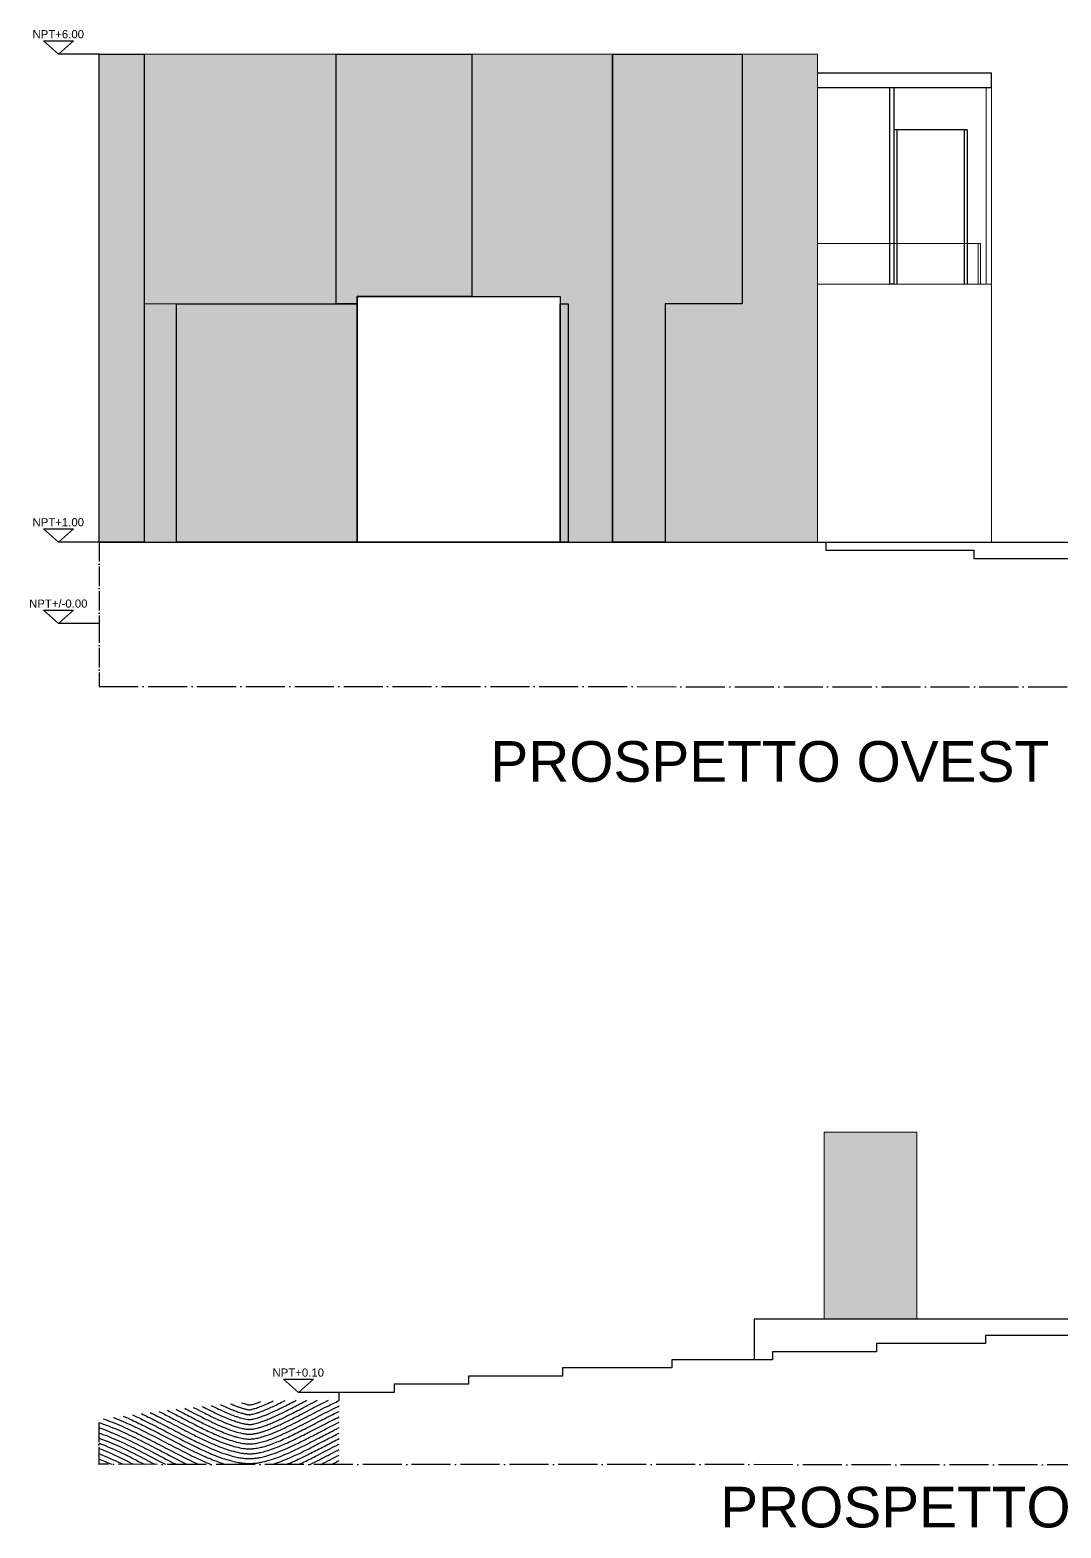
# Model space of a CAD drawing. Header units: millimetres. Extents: x 3468 to 20390, y -976 to 7887.
# Drawn here: x 6689 to 7957, y -976 to 866 of the extents above; entities that cross this region are included whole.
import ezdxf
from ezdxf.enums import TextEntityAlignment as Align

# ---------------------------------------------------------------- set-up
doc = ezdxf.new("R2010")
doc.units = ezdxf.units.MM
doc.linetypes.add('ACAD_ISO04W100', pattern=[30, 24, -3, 0, -3])
for name, color, linetype in [('A-ANNO-SYMB', 3, 'Continuous'), ('A-ANNO-TEXT', 3, 'Continuous'), ('acqua', 140, 'Continuous')]:
    doc.layers.add(name, color=color, linetype=linetype)
for name, color, linetype, lineweight in [('MURO', 1, 'Continuous', 25), ('vetro', 140, 'Continuous', 15), ('Wall', 7, 'Continuous', 20)]:
    doc.layers.add(name, color=color, linetype=linetype, lineweight=lineweight)
doc.layers.add('VERDE_giardino_garden', color=7, linetype='Continuous', lineweight=13, true_color=0x426227)
doc.styles.add('ARIAL', font='arial.ttf')
doc.styles.get("Standard").update_dxf_attribs({"font": 'arial.ttf'})

msp = doc.modelspace()

# ---------------------------------------------------------------- hatches: boundary and pattern name
at = {"layer": 'MURO'}
h = msp.add_hatch(color=256, dxfattribs=at)
h.dxf.hatch_style = 1
h.paths.add_polyline_path([(6774.4, 236.4), (6829.5, 236.4), (6829.5, 836.4), (6774.4, 836.4)])
h = msp.add_hatch(color=256, dxfattribs=at)
h.dxf.hatch_style = 1
h.paths.add_polyline_path([(7232.4, 836.4), (7065.7, 836.4), (7065.7, 529.4), (7091.4, 529.4), (7091.4, 538.6), (7232.4, 538.4)])
h = msp.add_hatch(color=256, dxfattribs=at)
h.dxf.hatch_style = 1
h.paths.add_polyline_path([(7564.5, 836.4), (7405.3, 836.4), (7405.3, 236.4), (7470, 236.4), (7470, 529.4), (7564.5, 529.4)])
h = msp.add_hatch(color=256, dxfattribs=at)
h.dxf.hatch_style = 1
h.paths.add_polyline_path([(7091.4, 529.4), (6869.2, 529.4), (6869.2, 236.4), (7091.4, 236.4)])
h = msp.add_hatch(color=256, dxfattribs=at)
h.dxf.hatch_style = 1
h.paths.add_polyline_path([(7350.6, 529.4), (7341.1, 529.4), (7341.1, 236.4), (7350.6, 236.4)])
at = {"layer": 'VERDE_giardino_garden'}
h = msp.add_hatch(color=256, dxfattribs=at)
h.dxf.hatch_style = 1
h.paths.add_polyline_path([(7665.5, -719), (7779.5, -719), (7779.5, -489), (7665.5, -489)])
at = {"layer": 'vetro'}
h = msp.add_hatch(color=256, dxfattribs=at)
h.dxf.hatch_style = 1
h.paths.add_polyline_path([(7065.7, 836.4), (6829.5, 836.4), (6829.5, 529.4), (7065.7, 529.4)])
h = msp.add_hatch(color=256, dxfattribs=at)
h.dxf.hatch_style = 1
h.paths.add_polyline_path([(7232.4, 538.4), (7341.1, 538.4), (7341.1, 529.4), (7350.6, 529.4), (7350.6, 236.4), (7405.3, 236.4), (7405.3, 836.4), (7232.4, 836.4)])
h = msp.add_hatch(color=256, dxfattribs=at)
h.dxf.hatch_style = 1
h.paths.add_polyline_path([(7657.3, 836.4), (7564.5, 836.4), (7564.5, 529.4), (7470, 529.4), (7470, 236.4), (7657.3, 236.4)])
h = msp.add_hatch(color=256, dxfattribs=at)
h.dxf.hatch_style = 1
h.paths.add_polyline_path([(6869.2, 529.4), (6829.5, 529.4), (6829.5, 236.4), (6869.2, 236.4)])

# ---------------------------------------------------------------- linework, layer by layer
for p, q in [((7657.3, 813.4), (7871.1, 813.4)), ((7871.1, 795.4), (7871.1, 813.4)), ((7657.3, 795.4), (7871.1, 795.4)), ((7841.1, 743.4), (7751.1, 743.4)), ((7754.6, 743.4), (7754.6, 553.4)), ((7837.5, 743.4), (7837.5, 553.4)), ((7841.1, 743.4), (7841.1, 553.4)), ((6774.4, 236.4), (8264.4, 236.4)), ((7667.3, 236.4), (7667.3, 226.4)), ((7667.3, 226.4), (7849.2, 226.4)), ((7849.2, 226.4), (7849.2, 216.4)), ((7849.2, 216.4), (7979.9, 216.4)), ((9069.3, -719), (7579.3, -719)), ((7579.3, -719), (7579.3, -769)), ((7729.6, -749), (7729.6, -759)), ((7863.9, -749), (7729.6, -749)), ((7863.9, -739), (7863.9, -749)), ((7994.6, -739), (7863.9, -739)), ((7602.1, -769), (7478.1, -769)), ((7478.1, -769), (7478.1, -779)), ((7729.6, -759), (7602.1, -759)), ((7602.1, -759), (7602.1, -769)), ((7228.3, -789), (7228.3, -799)), ((7343.8, -789), (7228.3, -789)), ((7343.8, -779), (7343.8, -789)), ((7478.1, -779), (7343.8, -779)), ((7069.3, -819), (7069.3, -809)), ((7137, -809), (7069.3, -809)), ((7137, -799), (7137, -809)), ((7228.3, -799), (7137, -799))]:
    msp.add_line(p, q)
at = {"linetype": 'ACAD_ISO04W100'}
for p, q in [((6774.4, 236.4), (6774.4, 136.4)), ((6774.4, 136.4), (6774.4, 59)), ((6773.7, -846), (6773.7, -897.4))]:
    msp.add_line(p, q, dxfattribs=at)
at = {"linetype": 'ACAD_ISO04W100', "ltscale": 2}
for p, q in [((6774.3, 59), (9070, 57.8)), ((9069.4, -898.6), (6773.6, -897.4))]:
    msp.add_line(p, q, dxfattribs=at)
for points in [[(7746.1, 795.4), (7751.1, 795.4), (7751.1, 553.4), (7746.1, 553.4)], [(7091.4, 538.4), (7341.1, 538.4), (7341.1, 236.4), (7091.4, 236.4)]]:
    msp.add_lwpolyline(points, close=True)
at = {"layer": 'A-ANNO-SYMB', "ltscale": 0.8}
for p, q in [((6774.4, 836.4), (6724.4, 836.4)), ((6774.4, 236.4), (6724.4, 236.4)), ((6774.4, 136.4), (6724.4, 136.4)), ((7069.3, -809), (7019.3, -809))]:
    msp.add_line(p, q, dxfattribs=at)
at = {"layer": 'A-ANNO-SYMB'}
for points in [[(6724.4, 836.4), (6706, 852.6), (6742.8, 852.6)], [(6724.4, 236.4), (6706, 252.6), (6742.8, 252.6)], [(6724.4, 136.4), (6706, 152.6), (6742.8, 152.6)], [(7019.3, -809), (7000.9, -792.8), (7037.7, -792.8)]]:
    msp.add_lwpolyline(points, close=True, dxfattribs=at)
at = {"layer": 'acqua'}
for points, knots in [([(6858.3, -831), (6860.4, -832.2), (6862.6, -833.3), (6869.6, -836.9), (6874.3, -839.4), (6883.6, -844.3), (6888.2, -846.7), (6898.6, -852), (6904.4, -854.9), (6915.5, -860), (6920.8, -862.3), (6928.9, -865.5), (6932.1, -866.7), (6937.9, -868.6), (6940.7, -869.4), (6947, -871), (6950.3, -871.7), (6954.2, -872.1), (6955.2, -872.2), (6956.8, -872.3), (6957.5, -872.4), (6958.7, -872.4), (6959.3, -872.4), (6960.3, -872.4), (6960.9, -872.3), (6962, -872.3), (6962.6, -872.2), (6964.4, -872.1), (6965.6, -871.9), (6968.7, -871.4), (6970.7, -870.9), (6975.1, -869.8), (6977.4, -869.2), (6982.4, -867.5), (6985, -866.6), (6990.6, -864.4), (6993.6, -863.2), (6999.7, -860.5), (7002.9, -859), (7009.5, -855.9), (7012.9, -854.2), (7023.5, -848.9), (7031, -845), (7046.7, -836.9), (7055, -832.6), (7065.5, -827.5), (7067.4, -826.6), (7069.3, -825.6)], [818.891462, 818.891462, 818.891462, 818.891462, 825.365112, 825.365112, 840.370424, 840.370424, 855.375735, 855.375735, 876.042045, 876.042045, 896.708355, 896.708355, 910.504909, 910.504909, 924.301464, 924.301464, 944.294997, 944.294997, 951.646634, 951.646634, 956.960678, 956.960678, 961.861669, 961.861669, 966.762661, 966.762661, 971.663652, 971.663652, 980.796013, 980.796013, 993.155987, 993.155987, 1005.515961, 1005.515961, 1017.875935, 1017.875935, 1030.235908, 1030.235908, 1042.595882, 1042.595882, 1054.955856, 1054.955856, 1079.675803, 1079.675803, 1104.395751, 1104.395751, 1109.717965, 1109.717965, 1109.717965, 1109.717965]), ([(6868.8, -829.8), (6872.2, -831.5), (6875.5, -833.3), (6884.2, -837.8), (6889.5, -840.6), (6899.8, -845.9), (6904.7, -848.3), (6914.2, -852.8), (6918.7, -854.9), (6926.1, -858), (6929.1, -859.2), (6934.9, -861.3), (6937.6, -862.2), (6942, -863.6), (6943.8, -864.1), (6948.1, -865.1), (6950.4, -865.6), (6953.6, -866), (6954.6, -866.1), (6956.5, -866.3), (6957.3, -866.4), (6958.6, -866.4), (6959, -866.4), (6959.8, -866.4), (6960.2, -866.4), (6961, -866.3), (6961.4, -866.3), (6962.7, -866.2), (6963.7, -866.1), (6966.5, -865.7), (6968.5, -865.3), (6972.9, -864.2), (6975.4, -863.5), (6980.8, -861.7), (6983.8, -860.6), (6990, -858.2), (6993.2, -856.8), (7000.1, -853.7), (7003.7, -852), (7011.2, -848.3), (7015.1, -846.4), (7023.2, -842.3), (7027.4, -840.1), (7038.9, -834.1), (7046.4, -830.2), (7059.2, -823.9), (7064.2, -821.4), (7069.3, -819)], [826.765081, 826.765081, 826.765081, 826.765081, 837.068898, 837.068898, 854.642899, 854.642899, 872.2169, 872.2169, 889.7909, 889.7909, 902.827977, 902.827977, 915.865053, 915.865053, 925.831881, 925.831881, 940.797717, 940.797717, 948.715382, 948.715382, 956.633047, 956.633047, 960.829958, 960.829958, 965.026869, 965.026869, 969.223779, 969.223779, 977.67725, 977.67725, 991.694097, 991.694097, 1005.710943, 1005.710943, 1019.727789, 1019.727789, 1033.563667, 1033.563667, 1047.399544, 1047.399544, 1061.235422, 1061.235422, 1075.071299, 1075.071299, 1098.010958, 1098.010958, 1112.056864, 1112.056864, 1112.056864, 1112.056864]), ([(6879.4, -828.5), (6881.9, -829.9), (6884.4, -831.2), (6891.7, -835), (6896.4, -837.4), (6905.3, -841.9), (6909.6, -844), (6918.5, -848.2), (6922.9, -850.2), (6931.2, -853.6), (6935, -855), (6942, -857.3), (6945.1, -858.2), (6949.8, -859.3), (6951.6, -859.7), (6954, -860), (6954.8, -860.1), (6956.3, -860.3), (6957.1, -860.3), (6958.4, -860.4), (6959, -860.4), (6959.9, -860.4), (6960.1, -860.4), (6960.9, -860.3), (6961.4, -860.3), (6962.5, -860.2), (6963.1, -860.1), (6965, -859.8), (6966.5, -859.6), (6969.6, -858.9), (6971.2, -858.4), (6974.2, -857.6), (6975.7, -857.1), (6978.7, -856.1), (6980.4, -855.5), (6985.6, -853.5), (6989.4, -851.9), (6997.5, -848.3), (7001.9, -846.2), (7011.1, -841.7), (7015.9, -839.3), (7024.8, -834.7), (7028.8, -832.6), (7036.9, -828.4), (7041.1, -826.2), (7049, -822.2), (7052.6, -820.4), (7056.2, -818.6)], [834.860843, 834.860843, 834.860843, 834.860843, 842.898218, 842.898218, 858.646171, 858.646171, 874.394125, 874.394125, 892.367795, 892.367795, 910.047377, 910.047377, 927.72696, 927.72696, 940.353266, 940.353266, 947.118688, 947.118688, 954.501635, 954.501635, 961.884583, 961.884583, 965.405593, 965.405593, 971.364729, 971.364729, 977.323865, 977.323865, 989.242138, 989.242138, 999.253952, 999.253952, 1007.436648, 1007.436648, 1015.619343, 1015.619343, 1032.531321, 1032.531321, 1049.443298, 1049.443298, 1066.355276, 1066.355276, 1079.189786, 1079.189786, 1092.024295, 1092.024295, 1102.364169, 1102.364169, 1102.364169, 1102.364169]), ([(6890, -827.4), (6894, -829.4), (6897.9, -831.4), (6906.9, -836), (6911.8, -838.4), (6921.2, -842.8), (6925.6, -844.8), (6933.5, -848), (6937.1, -849.4), (6943.5, -851.5), (6946.4, -852.4), (6950.6, -853.3), (6952.1, -853.6), (6954.3, -854), (6955, -854.1), (6956.6, -854.3), (6957.4, -854.3), (6958.4, -854.4), (6958.7, -854.4), (6959.2, -854.4), (6959.4, -854.4), (6959.7, -854.4), (6959.9, -854.4), (6960.5, -854.3), (6961.1, -854.3), (6962.3, -854.2), (6963, -854.1), (6964.5, -853.8), (6965.4, -853.7), (6967.4, -853.2), (6968.6, -852.9), (6971.2, -852.2), (6972.6, -851.8), (6975.6, -850.8), (6977.2, -850.2), (6980.7, -849), (6982.4, -848.3), (6986.2, -846.7), (6988.2, -845.9), (6994.3, -843.2), (6998.7, -841.1), (7008, -836.6), (7012.9, -834.1), (7022, -829.4), (7026, -827.3), (7034.2, -823), (7038.4, -820.9), (7042.8, -818.6)], [843.323833, 843.323833, 843.323833, 843.323833, 856.43865, 856.43865, 874.631231, 874.631231, 892.823813, 892.823813, 909.917941, 909.917941, 927.012069, 927.012069, 938.580819, 938.580819, 945.515396, 945.515396, 954.88255, 954.88255, 959.449127, 959.449127, 962.365144, 962.365144, 965.281161, 965.281161, 972.794371, 972.794371, 980.307581, 980.307581, 987.820791, 987.820791, 996.528862, 996.528862, 1005.236932, 1005.236932, 1013.945003, 1013.945003, 1022.653073, 1022.653073, 1031.361144, 1031.361144, 1048.777285, 1048.777285, 1066.193427, 1066.193427, 1079.227584, 1079.227584, 1092.068513, 1092.068513, 1092.068513, 1092.068513]), ([(6900.9, -826.2), (6902.5, -827), (6904.1, -827.9), (6910, -830.8), (6914.1, -832.9), (6921.8, -836.5), (6925.3, -838.1), (6931.1, -840.6), (6933.5, -841.5), (6937.9, -843.3), (6940, -844), (6944, -845.3), (6945.8, -845.9), (6948.4, -846.6), (6949.3, -846.9), (6951.8, -847.5), (6953.2, -847.8), (6955.5, -848.1), (6956.3, -848.2), (6957.6, -848.3), (6958.1, -848.4), (6958.8, -848.4), (6959.1, -848.4), (6959.4, -848.4), (6959.5, -848.4), (6959.6, -848.4), (6959.7, -848.4), (6960, -848.4), (6960.2, -848.3), (6960.7, -848.3), (6961, -848.3), (6962, -848.2), (6962.7, -848.1), (6964.4, -847.7), (6965.3, -847.5), (6967.5, -847), (6968.7, -846.7), (6971.3, -845.9), (6972.7, -845.4), (6975.8, -844.4), (6977.4, -843.8), (6980.8, -842.5), (6982.6, -841.7), (6986.4, -840.1), (6988.4, -839.2), (6992.6, -837.3), (6994.7, -836.3), (7001.4, -833.1), (7006.1, -830.8), (7016.2, -825.6), (7021.5, -822.9), (7027.9, -819.6), (7028.8, -819.1), (7029.7, -818.6)], [852.354859, 852.354859, 852.354859, 852.354859, 857.999107, 857.999107, 873.318506, 873.318506, 887.820851, 887.820851, 898.651409, 898.651409, 909.481967, 909.481967, 920.38386, 920.38386, 926.500127, 926.500127, 938.732662, 938.732662, 948.498393, 948.498393, 955.836985, 955.836985, 961.165693, 961.165693, 963.407617, 963.407617, 965.095888, 965.095888, 969.676456, 969.676456, 974.257024, 974.257024, 982.973276, 982.973276, 991.689528, 991.689528, 1000.40578, 1000.40578, 1009.122033, 1009.122033, 1017.838285, 1017.838285, 1026.554537, 1026.554537, 1035.270789, 1035.270789, 1043.987041, 1043.987041, 1061.419545, 1061.419545, 1078.852049, 1078.852049, 1081.61641, 1081.61641, 1081.61641, 1081.61641]), ([(6911.9, -825.1), (6915.1, -826.6), (6918.1, -828.1), (6925.4, -831.6), (6929.5, -833.4), (6935.7, -836), (6938, -836.9), (6941.6, -838.2), (6943, -838.7), (6945.7, -839.6), (6947, -840), (6949.3, -840.7), (6950.4, -841), (6952.8, -841.5), (6954.1, -841.8), (6956.1, -842.1), (6957, -842.3), (6958.2, -842.4), (6958.6, -842.4), (6959, -842.4), (6959.1, -842.4), (6959.3, -842.4), (6959.3, -842.4), (6959.4, -842.4), (6959.4, -842.4), (6959.5, -842.4), (6959.6, -842.4), (6959.6, -842.4), (6959.7, -842.4), (6959.8, -842.4), (6960, -842.3), (6960.4, -842.3), (6960.7, -842.3), (6961.6, -842.1), (6962.3, -842), (6963.9, -841.7), (6964.8, -841.5), (6966.9, -840.9), (6968.1, -840.6), (6970.7, -839.8), (6972.1, -839.3), (6975.1, -838.2), (6976.8, -837.6), (6980.2, -836.2), (6982, -835.5), (6988.7, -832.6), (6994.1, -830), (7004.7, -824.8), (7009.9, -822.1), (7015.8, -819), (7016.2, -818.8), (7016.6, -818.6)], [862.27221, 862.27221, 862.27221, 862.27221, 873.786909, 873.786909, 891.353765, 891.353765, 902.590247, 902.590247, 910.40945, 910.40945, 918.228652, 918.228652, 926.308944, 926.308944, 937.468599, 937.468599, 948.628253, 948.628253, 957.653753, 957.653753, 961.138367, 961.138367, 963.3738, 963.3738, 964.834193, 964.834193, 966.294587, 966.294587, 967.754981, 967.754981, 970.675768, 970.675768, 976.749956, 976.749956, 985.499975, 985.499975, 994.249994, 994.249994, 1003.000013, 1003.000013, 1011.750032, 1011.750032, 1020.50005, 1020.50005, 1029.250069, 1029.250069, 1051.08794, 1051.08794, 1069.387586, 1069.387586, 1070.680945, 1070.680945, 1070.680945, 1070.680945]), ([(6923.4, -824), (6925.2, -824.8), (6926.9, -825.6), (6930.8, -827.4), (6932.9, -828.3), (6937.3, -830.1), (6939.5, -831), (6942.9, -832.3), (6944.1, -832.7), (6946.2, -833.5), (6947.1, -833.7), (6948.9, -834.3), (6949.7, -834.5), (6951.2, -834.9), (6951.8, -835.1), (6953, -835.4), (6953.5, -835.5), (6954.5, -835.8), (6955, -835.9), (6956.2, -836.1), (6956.9, -836.2), (6958, -836.3), (6958.5, -836.4), (6958.9, -836.4), (6959, -836.4), (6959.1, -836.4), (6959.1, -836.4), (6959.2, -836.4), (6959.2, -836.4), (6959.2, -836.4), (6959.2, -836.4), (6959.2, -836.4), (6959.2, -836.4), (6959.2, -836.4), (6959.2, -836.4), (6959.3, -836.4), (6959.5, -836.4), (6959.8, -836.3), (6959.9, -836.3), (6960.6, -836.2), (6961.2, -836.1), (6962.7, -835.8), (6963.7, -835.6), (6965.6, -835.1), (6966.5, -834.8), (6968.7, -834.1), (6970, -833.7), (6974.2, -832.2), (6977.3, -831), (6982.9, -828.6), (6985, -827.6), (6989.5, -825.5), (6991.8, -824.4), (6997, -821.9), (6999.9, -820.5), (7002.8, -819)], [873.630941, 873.630941, 873.630941, 873.630941, 880.777667, 880.777667, 890.200352, 890.200352, 901.365373, 901.365373, 908.438874, 908.438874, 914.128136, 914.128136, 919.817398, 919.817398, 925.069776, 925.069776, 929.859413, 929.859413, 934.649051, 934.649051, 944.228325, 944.228325, 953.8076, 953.8076, 959.083061, 959.083061, 961.818353, 961.818353, 963.025703, 963.025703, 963.992543, 963.992543, 964.798337, 964.798337, 966.52065, 966.52065, 971.36936, 971.36936, 976.218069, 976.218069, 985.804348, 985.804348, 995.390628, 995.390628, 1002.760315, 1002.760315, 1011.359984, 1011.359984, 1028.162401, 1028.162401, 1037.729444, 1037.729444, 1047.296488, 1047.296488, 1058.02252, 1058.02252, 1058.02252, 1058.02252]), ([(6935.6, -822.9), (6936.7, -823.4), (6937.7, -823.8), (6940.6, -825), (6942.3, -825.7), (6945.1, -826.7), (6946.3, -827.1), (6948.4, -827.8), (6949.3, -828.1), (6951.1, -828.7), (6951.9, -828.9), (6953.2, -829.3), (6953.8, -829.4), (6954.8, -829.7), (6955.3, -829.8), (6956.1, -830), (6956.5, -830), (6957.8, -830.3), (6958.4, -830.3), (6958.9, -830.4), (6959, -830.4), (6959, -830.4)], [887.656662, 887.656662, 887.656662, 887.656662, 892.760318, 892.760318, 901.776745, 901.776745, 908.710546, 908.710546, 915.046397, 915.046397, 921.382248, 921.382248, 926.300794, 926.300794, 931.219339, 931.219339, 936.137884, 936.137884, 949.55519, 949.55519, 953.859647, 953.859647, 953.859647, 953.859647]), ([(6949.3, -821.8), (6949.3, -821.8), (6949.4, -821.8), (6950.4, -822.2), (6951.4, -822.5), (6953.3, -823.1), (6954.1, -823.3), (6955.6, -823.7), (6956.2, -823.8), (6957.2, -824.1), (6957.6, -824.1), (6958.3, -824.3), (6958.6, -824.3), (6959, -824.4), (6959.2, -824.4), (6959.3, -824.4), (6959.3, -824.4), (6959.3, -824.4)], [908.815565, 908.815565, 908.815565, 908.815565, 908.878669, 908.878669, 916.098525, 916.098525, 923.318382, 923.318382, 930.538238, 930.538238, 936.581596, 936.581596, 942.624955, 942.624955, 949.189531, 949.189531, 952.162562, 952.162562, 952.162562, 952.162562]), ([(6959, -830.4), (6959.1, -830.4), (6959.4, -830.3), (6960.2, -830.2), (6960.7, -830.1), (6962.1, -829.8), (6962.9, -829.6), (6964.5, -829.1), (6965.3, -828.9), (6967, -828.4), (6967.9, -828.1), (6970.9, -827), (6973.2, -826.1), (6978.1, -824.1), (6980.8, -822.9), (6985.2, -820.9), (6986.6, -820.2), (6988.2, -819.5)], [971.235705, 971.235705, 971.235705, 971.235705, 979.973612, 979.973612, 988.711518, 988.711518, 997.449425, 997.449425, 1003.927903, 1003.927903, 1010.40638, 1010.40638, 1023.363336, 1023.363336, 1036.320291, 1036.320291, 1042.612221, 1042.612221, 1042.612221, 1042.612221]), ([(6959.3, -824.4), (6959.4, -824.4), (6959.7, -824.3), (6960.5, -824.2), (6961, -824.1), (6962.4, -823.8), (6963.2, -823.6), (6964.8, -823.1), (6965.6, -822.9), (6967.3, -822.4), (6968.2, -822.1), (6970.4, -821.3), (6971.7, -820.8), (6973.1, -820.3)], [971.235705, 971.235705, 971.235705, 971.235705, 979.973612, 979.973612, 988.711518, 988.711518, 997.449425, 997.449425, 1003.927903, 1003.927903, 1010.40638, 1010.40638, 1018.205773, 1018.205773, 1018.205773, 1018.205773]), ([(6773.7, -846), (6778.6, -847.6), (6783.4, -849.4), (6795.8, -854.2), (6803.3, -857.5), (6818.1, -864.5), (6825.4, -868.1), (6839.8, -875.5), (6846.9, -879.3), (6862.8, -887.6), (6871.5, -892.1), (6880.8, -896.7), (6881.6, -897.1), (6882.3, -897.4)], [756.705727, 756.705727, 756.705727, 756.705727, 770.640883, 770.640883, 792.897199, 792.897199, 815.153514, 815.153514, 837.409829, 837.409829, 865.419058, 865.419058, 867.905189, 867.905189, 867.905189, 867.905189]), ([(6779, -841.5), (6782.9, -842.8), (6786.8, -844.2), (6798.7, -848.9), (6806.5, -852.4), (6821.9, -859.7), (6829.5, -863.5), (6844.4, -871.2), (6851.8, -875), (6867.6, -883.3), (6876, -887.7), (6888.3, -893.7), (6892.4, -895.6), (6896.4, -897.4)], [759.888444, 759.888444, 759.888444, 759.888444, 770.881647, 770.881647, 793.864996, 793.864996, 816.848345, 816.848345, 839.831694, 839.831694, 867.090872, 867.090872, 880.774568, 880.774568, 880.774568, 880.774568]), ([(6791.7, -839.7), (6792.1, -839.9), (6792.4, -840), (6801.7, -843.7), (6810.4, -847.5), (6827.4, -855.7), (6835.8, -859.9), (6852.1, -868.4), (6860, -872.6), (6875.7, -880.7), (6883.3, -884.6), (6898, -891.6), (6905, -894.8), (6911.7, -897.5)], [769.831629, 769.831629, 769.831629, 769.831629, 770.798942, 770.798942, 795.968104, 795.968104, 821.137265, 821.137265, 846.306427, 846.306427, 871.475589, 871.475589, 895.852888, 895.852888, 895.852888, 895.852888]), ([(6803.7, -838.1), (6805, -838.7), (6806.4, -839.3), (6813.7, -842.5), (6819.6, -845.3), (6831.2, -850.9), (6836.9, -853.8), (6853.7, -862.4), (6864.5, -868.2), (6881.8, -877.1), (6888.4, -880.4), (6901.3, -886.6), (6907.6, -889.3), (6919, -893.9), (6924.2, -895.7), (6929.3, -897.3), (6929.6, -897.4), (6929.8, -897.5)], [778.887759, 778.887759, 778.887759, 778.887759, 782.704456, 782.704456, 799.775962, 799.775962, 816.847469, 816.847469, 850.990482, 850.990482, 873.232487, 873.232487, 895.474492, 895.474492, 915.165477, 915.165477, 916.058985, 916.058985, 916.058985, 916.058985]), ([(6815.1, -836.6), (6821.7, -839.6), (6828.1, -842.7), (6841.5, -849.3), (6848.3, -852.9), (6861.6, -859.9), (6868.1, -863.3), (6881.5, -870.2), (6888.3, -873.7), (6901, -879.8), (6906.8, -882.4), (6916.8, -886.6), (6921.1, -888.2), (6929.3, -891.1), (6933.2, -892.3), (6939.2, -893.8), (6941.3, -894.3), (6945.6, -895.1), (6947.6, -895.5), (6951.4, -896), (6953.3, -896.2), (6956.5, -896.3), (6957.9, -896.4), (6960.7, -896.4), (6962.1, -896.3), (6965, -896.1), (6966.4, -896), (6969.5, -895.6), (6971, -895.3), (6976, -894.4), (6979.5, -893.5), (6987, -891.3), (6990.9, -890), (6999.1, -886.9), (7003.4, -885.1), (7012.2, -881.2), (7016.7, -879.1), (7028.1, -873.5), (7035, -869.9), (7047.4, -863.5), (7052.7, -860.8), (7061.8, -856.1), (7065.5, -854.2), (7069.3, -852.3)], [787.366202, 787.366202, 787.366202, 787.366202, 806.096139, 806.096139, 826.792454, 826.792454, 847.488768, 847.488768, 870.365644, 870.365644, 891.191598, 891.191598, 907.455136, 907.455136, 923.718674, 923.718674, 933.434084, 933.434084, 943.149493, 943.149493, 952.422868, 952.422868, 960.209522, 960.209522, 967.996176, 967.996176, 975.78283, 975.78283, 983.569483, 983.569483, 999.746039, 999.746039, 1015.922595, 1015.922595, 1032.099151, 1032.099151, 1048.275707, 1048.275707, 1071.497054, 1071.497054, 1088.234468, 1088.234468, 1099.624621, 1099.624621, 1099.624621, 1099.624621]), ([(6826.2, -835.1), (6831.4, -837.6), (6836.4, -840.1), (6848.8, -846.4), (6856, -850.2), (6870, -857.5), (6876.8, -861.1), (6888.6, -867.1), (6893.6, -869.6), (6903.3, -874.2), (6908, -876.4), (6916.7, -880.1), (6920.8, -881.7), (6928.6, -884.5), (6932.3, -885.7), (6938.3, -887.4), (6940.8, -888), (6945.1, -889), (6947.1, -889.3), (6950.9, -889.9), (6952.7, -890.1), (6955.9, -890.3), (6957.4, -890.4), (6960.3, -890.4), (6961.7, -890.3), (6964.6, -890.1), (6966.1, -890), (6969.3, -889.5), (6970.9, -889.3), (6976.8, -888.1), (6981.4, -886.8), (6990.3, -883.8), (6994.5, -882.2), (7003.3, -878.6), (7007.8, -876.6), (7017.3, -872.1), (7022.2, -869.7), (7032.3, -864.6), (7037.5, -861.9), (7047.2, -856.9), (7051.6, -854.6), (7060.5, -850), (7064.9, -847.8), (7069.3, -845.6)], [795.471948, 795.471948, 795.471948, 795.471948, 810.332287, 810.332287, 832.324598, 832.324598, 854.316908, 854.316908, 871.363763, 871.363763, 888.410617, 888.410617, 904.11704, 904.11704, 919.823463, 919.823463, 930.959131, 930.959131, 940.763381, 940.763381, 950.567632, 950.567632, 959.288662, 959.288662, 968.009692, 968.009692, 976.730721, 976.730721, 985.451751, 985.451751, 1006.827432, 1006.827432, 1023.903169, 1023.903169, 1040.978906, 1040.978906, 1058.054643, 1058.054643, 1075.130379, 1075.130379, 1089.115482, 1089.115482, 1102.252281, 1102.252281, 1102.252281, 1102.252281]), ([(6837, -833.7), (6839.9, -835.1), (6842.7, -836.6), (6853.7, -842.2), (6861.6, -846.3), (6876.9, -854.3), (6884.3, -858.2), (6896.3, -864.2), (6901, -866.5), (6910.1, -870.8), (6914.6, -872.7), (6923.1, -876.2), (6927.1, -877.7), (6934.8, -880.2), (6938.4, -881.3), (6945.2, -882.9), (6948.3, -883.5), (6953.1, -884.1), (6954.9, -884.2), (6957.6, -884.4), (6958.5, -884.4), (6960.2, -884.4), (6961, -884.4), (6963.4, -884.2), (6965.2, -884.1), (6969, -883.5), (6971, -883.2), (6975.2, -882.2), (6977.5, -881.6), (6982.6, -880.1), (6985.4, -879.2), (6991.4, -877), (6994.6, -875.8), (7003, -872.2), (7008.5, -869.7), (7020, -864.1), (7025.9, -861.1), (7038.4, -854.7), (7044.9, -851.3), (7057.3, -844.9), (7063.2, -841.9), (7069.3, -839)], [803.350608, 803.350608, 803.350608, 803.350608, 811.698307, 811.698307, 835.944033, 835.944033, 860.189758, 860.189758, 876.835636, 876.835636, 893.481514, 893.481514, 910.127392, 910.127392, 926.77327, 926.77327, 943.419148, 943.419148, 954.161296, 954.161296, 960.674093, 960.674093, 965.816346, 965.816346, 977.121142, 977.121142, 988.425937, 988.425937, 999.730733, 999.730733, 1012.609302, 1012.609302, 1025.48787, 1025.48787, 1046.03627, 1046.03627, 1066.58467, 1066.58467, 1087.13307, 1087.13307, 1104.813246, 1104.813246, 1104.813246, 1104.813246]), ([(6847.7, -832.4), (6850, -833.5), (6852.2, -834.7), (6859.6, -838.5), (6864.6, -841.1), (6877.2, -847.7), (6884.7, -851.6), (6899, -858.9), (6905.8, -862.2), (6916, -866.8), (6919.6, -868.3), (6926.5, -871), (6929.8, -872.2), (6936.1, -874.3), (6939.1, -875.2), (6945.5, -876.8), (6948.6, -877.4), (6953.2, -878.1), (6954.7, -878.2), (6957.2, -878.4), (6958.1, -878.4), (6959.5, -878.4), (6960.1, -878.4), (6961.1, -878.3), (6961.5, -878.3), (6962.5, -878.3), (6963, -878.2), (6964.5, -878.1), (6965.6, -877.9), (6967.8, -877.6), (6969, -877.4), (6972, -876.8), (6973.9, -876.3), (6977.9, -875.3), (6980, -874.6), (6984.4, -873.2), (6986.7, -872.3), (6991.5, -870.5), (6994, -869.5), (6999.2, -867.3), (7001.9, -866.1), (7010.1, -862.3), (7015.9, -859.4), (7028, -853.3), (7034.4, -850), (7047.6, -843.2), (7054.4, -839.6), (7064.1, -834.8), (7066.7, -833.6), (7069.3, -832.3)], [811.121461, 811.121461, 811.121461, 811.121461, 817.845103, 817.845103, 833.221662, 833.221662, 857.607201, 857.607201, 881.992741, 881.992741, 896.085983, 896.085983, 910.179225, 910.179225, 924.621369, 924.621369, 942.352691, 942.352691, 952.658851, 952.658851, 959.36344, 959.36344, 963.673041, 963.673041, 967.295137, 967.295137, 970.917234, 970.917234, 978.161427, 978.161427, 985.40562, 985.40562, 995.807955, 995.807955, 1006.210289, 1006.210289, 1016.612624, 1016.612624, 1027.014958, 1027.014958, 1037.417293, 1037.417293, 1058.221962, 1058.221962, 1079.026631, 1079.026631, 1099.8313, 1099.8313, 1107.302647, 1107.302647, 1107.302647, 1107.302647]), ([(6773.7, -852.3), (6775.2, -852.8), (6776.7, -853.3), (6784.9, -856.3), (6791.5, -859), (6808.1, -866.2), (6817.9, -871), (6837.3, -881), (6846.9, -886.1), (6860.6, -893.2), (6864.7, -895.3), (6868.8, -897.4)], [758.533338, 758.533338, 758.533338, 758.533338, 762.891109, 762.891109, 782.720474, 782.720474, 812.831204, 812.831204, 842.941934, 842.941934, 856.220811, 856.220811, 856.220811, 856.220811]), ([(6773.7, -858.7), (6782.1, -861.6), (6790.4, -865), (6808.4, -873), (6818, -877.8), (6837.1, -887.6), (6846.4, -892.6), (6855.7, -897.4)], [760.459462, 760.459462, 760.459462, 760.459462, 785.73927, 785.73927, 815.710483, 815.710483, 845.188031, 845.188031, 845.188031, 845.188031]), ([(6773.7, -865), (6775.3, -865.6), (6776.9, -866.2), (6790.2, -871.2), (6801.9, -876.6), (6823.3, -887.2), (6833, -892.3), (6842.8, -897.4)], [762.487648, 762.487648, 762.487648, 762.487648, 767.473192, 767.473192, 803.769384, 803.769384, 834.466776, 834.466776, 834.466776, 834.466776]), ([(6987.2, -897.5), (6987.5, -897.4), (6987.8, -897.3), (6991.2, -896.2), (6994.4, -895.1), (7001, -892.6), (7004.3, -891.2), (7014.3, -886.9), (7021.1, -883.6), (7034.1, -877.2), (7040.1, -874), (7051.4, -868.2), (7056.5, -865.5), (7064.2, -861.6), (7066.8, -860.3), (7069.3, -859)], [1002.803647, 1002.803647, 1002.803647, 1002.803647, 1004.056859, 1004.056859, 1016.609396, 1016.609396, 1029.161933, 1029.161933, 1052.976918, 1052.976918, 1072.990228, 1072.990228, 1089.189588, 1089.189588, 1096.93397, 1096.93397, 1096.93397, 1096.93397]), ([(6773.7, -877.8), (6777.7, -879.3), (6781.7, -880.9), (6796, -887), (6806.3, -892.1), (6816.7, -897.4)], [766.855748, 766.855748, 766.855748, 766.855748, 779.803185, 779.803185, 812.887601, 812.887601, 812.887601, 812.887601]), ([(7004.7, -897.5), (7006.3, -896.8), (7008, -896.1), (7015.8, -892.8), (7022.1, -889.8), (7033.8, -884), (7039.2, -881.3), (7050.1, -875.7), (7055.6, -872.8), (7063.9, -868.5), (7066.6, -867.1), (7069.3, -865.8)], [1022.587491, 1022.587491, 1022.587491, 1022.587491, 1028.550044, 1028.550044, 1050.483859, 1050.483859, 1068.166049, 1068.166049, 1085.84824, 1085.84824, 1094.185322, 1094.185322, 1094.185322, 1094.185322]), ([(7019.7, -897.5), (7021.3, -896.8), (7022.9, -896), (7029.6, -892.8), (7034.9, -890.2), (7047.9, -883.5), (7055.8, -879.4), (7065.7, -874.3), (7067.5, -873.4), (7069.3, -872.5)], [1037.398051, 1037.398051, 1037.398051, 1037.398051, 1042.842628, 1042.842628, 1060.401666, 1060.401666, 1085.693193, 1085.693193, 1091.384592, 1091.384592, 1091.384592, 1091.384592]), ([(7033.6, -897.5), (7037.3, -895.7), (7041.1, -893.8), (7052.2, -888.1), (7059.7, -884.2), (7067.9, -879.9), (7068.6, -879.6), (7069.3, -879.2)], [1050.103479, 1050.103479, 1050.103479, 1050.103479, 1062.501355, 1062.501355, 1086.39215, 1086.39215, 1088.539663, 1088.539663, 1088.539663, 1088.539663]), ([(6773.7, -884.2), (6773.9, -884.3), (6774.1, -884.4), (6783.3, -888), (6792.4, -892.1), (6802.2, -896.8), (6802.8, -897.1), (6803.3, -897.4)], [769.197437, 769.197437, 769.197437, 769.197437, 769.824925, 769.824925, 799.642016, 799.642016, 801.458093, 801.458093, 801.458093, 801.458093]), ([(7046.9, -897.5), (7046.9, -897.5), (7047, -897.5), (7054.3, -893.7), (7061.8, -889.8), (7069.3, -886)], [1061.736317, 1061.736317, 1061.736317, 1061.736317, 1061.799273, 1061.799273, 1085.657712, 1085.657712, 1085.657712, 1085.657712])]:
    msp.add_open_spline(points, degree=3, knots=knots, dxfattribs=at)
for points in [[(6773.7, -871.4), (6792.4, -878.2), (6811.1, -887.6), (6829.8, -897.4)], [(6773.7, -890.7), (6778.9, -892.7), (6784.1, -895), (6789.3, -897.4)], [(6773.7, -897.1), (6773.9, -897.2), (6774.1, -897.3), (6774.3, -897.4)], [(7060, -897.5), (7063.1, -895.9), (7066.2, -894.3), (7069.3, -892.7)]]:
    msp.add_open_spline(points, degree=3, dxfattribs=at)
at = {"layer": 'MURO'}
for p, q in [((7405.3, 836.4), (7405.3, 236.4)), ((7470, 529.4), (7470, 236.4))]:
    msp.add_line(p, q, dxfattribs=at)
for points in [[(6774.4, 836.4), (6829.5, 836.4), (6829.5, 236.4), (6774.4, 236.4)], [(6869.2, 529.4), (7091.4, 529.4), (7091.4, 236.4), (6869.2, 236.4)], [(7341.1, 529.4), (7350.6, 529.4), (7350.6, 236.4), (7341.1, 236.4)]]:
    msp.add_lwpolyline(points, close=True, dxfattribs=at)
for points in [[(7091.4, 529.4), (7065.7, 529.4), (7065.7, 836.4), (7232.4, 836.4), (7232.4, 538.4), (7091.4, 538.6), (7091.4, 529.4)], [(7405.3, 836.4), (7564.5, 836.4), (7564.5, 529.4), (7470, 529.4), (7470, 236.4), (7405.3, 236.4), (7405.3, 836.4)]]:
    msp.add_lwpolyline(points, dxfattribs=at)
at = {"layer": 'VERDE_giardino_garden'}
for p, q in [((7665.5, -489), (7665.5, -719)), ((7779.5, -489), (7665.5, -489)), ((7779.5, -489), (7779.5, -719))]:
    msp.add_line(p, q, dxfattribs=at)
at = {"layer": 'vetro'}
for p, q in [((7657.3, 836.4), (7657.3, 236.4)), ((7657.3, 795.4), (7746.1, 795.4)), ((7746.1, 795.4), (7746.1, 553.4)), ((7746.1, 795.4), (7746.1, 553.4)), ((7751.1, 795.4), (7751.1, 553.4)), ((7864.7, 795.4), (7864.7, 553.4)), ((7871.1, 795.4), (7871.1, 553.4)), ((7841.3, 603.4), (7657.3, 603.4)), ((7854.6, 603.4), (7841.3, 603.4)), ((7857.6, 603.4), (7854.6, 603.4)), ((7854.6, 603.4), (7854.6, 553.4)), ((7857.6, 553.4), (7857.6, 603.4)), ((7350.6, 529.4), (7350.6, 236.4))]:
    msp.add_line(p, q, dxfattribs=at)
for points in [[(6829.5, 836.4), (7065.7, 836.4), (7065.7, 529.4), (6829.5, 529.4)], [(6829.5, 529.4), (6869.2, 529.4), (6869.2, 236.4), (6829.5, 236.4)]]:
    msp.add_lwpolyline(points, close=True, dxfattribs=at)
for points in [[(7232.4, 836.4), (7405.3, 836.4), (7405.3, 236.4), (7350.6, 236.4), (7350.6, 529.4), (7341.1, 529.4), (7341.1, 538.4), (7232.4, 538.4), (7232.4, 836.4)], [(7564.5, 529.4), (7564.5, 836.4), (7657.3, 836.4), (7657.3, 236.4), (7470, 236.4), (7470, 529.4), (7564.5, 529.4)], [(7657.3, 236.4), (7470, 236.4), (7470, 529.4), (7564.5, 529.4)]]:
    msp.add_lwpolyline(points, dxfattribs=at)
at = {"layer": 'Wall'}
for p, q in [((7871.1, 553.4), (7657.3, 553.4)), ((7871.1, 236.4), (7871.1, 553.4))]:
    msp.add_line(p, q, dxfattribs=at)

# ---------------------------------------------------------------- texts
at = {"char_height": 50, "attachment_point": 1}
for s, insert in [('PROSPETTO OVEST', (7255.1, -8.3)), ('PROSPETTO EST', (7537.6, -925))]:
    msp.add_mtext_dynamic_manual_height_columns(s, width=1017.121, gutter_width=12.5, heights=[0], dxfattribs=dict(at, insert=insert))
at = {"layer": 'A-ANNO-TEXT', "style": 'ARIAL'}
for s, rotation, p in [('NPT+6.00', 0.065, (6724, 855.8)), ('NPT+1.00', 0.065, (6724, 255.8)), ('NPT+/-0.00', 0.065, (6724, 155.8)), ('NPT+0.10', 360, (7019, -789.6))]:
    msp.add_text(s, height=10, rotation=rotation, dxfattribs=at).set_placement(p, align=Align.CENTER)

doc.saveas('drawing.dxf')
